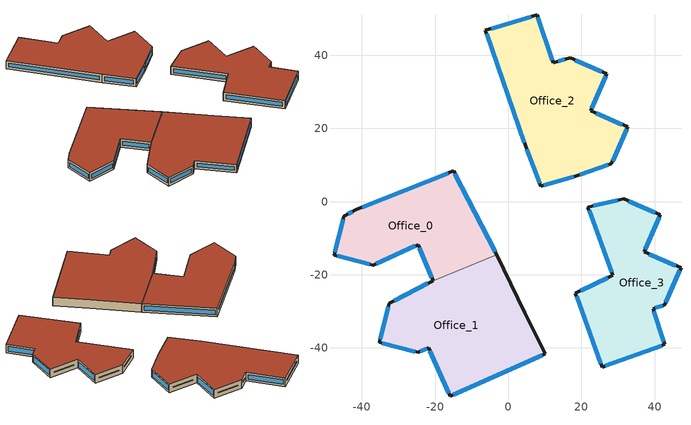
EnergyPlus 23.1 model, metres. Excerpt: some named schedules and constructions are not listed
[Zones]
Office_0
 floor outside (NECB-2020 Non-residential School/university CZ 8 Exterior Floor (Mass)): -41.37,-2.12 -14.93,8.39 -3.13,-14.47 -20.53,-21.58 -24.64,-11.73 -36.97,-17.34 -47.63,-14.63 -44.92,-3.97 z21.65
 wall outside (120mmInsulation 200mmConcrete): -3.13,-14.47 -14.93,8.39 -41.37,-2.12 -44.92,-3.97 -47.63,-14.63 -36.97,-17.34 -24.64,-11.73 -20.53,-21.58 z21.65:25.05
 wall to Office_1 (MediumOffice-1A_INT-WALLS): -20.53,-21.58 -3.13,-14.47 z21.65:25.05
 window (90.1-2019 Nonresidential CZ 0 Glazing (Operable)): -42.62,-2.77 -43.67,-3.32 z23.06:23.64; -45.14,-4.83 -47.41,-13.76 / -46.77,-14.85 -37.83,-17.12 z22.54:24.16; -36.14,-16.96 -25.47,-12.11 z22.56:24.14; -24.3,-12.54 -20.87,-20.76 z22.53:24.17; -3.5,-13.76 -14.57,7.69 z22.44:24.26; -16.43,7.8 -39.88,-1.53 z23.25:23.45
 roof outside (MediumOffice-1A_IEAD NON-RES ROOF): -41.37,-2.12 -44.92,-3.97 -47.63,-14.63 -36.97,-17.34 -24.64,-11.73 -20.53,-21.58 -3.13,-14.47 -14.93,8.39 z25.05
Office_1
 floor outside (NECB-2020 Non-residential School/university CZ 8 Exterior Floor (Mass)): -20.53,-21.58 -3.13,-14.47 4.51,-30.36 10.16,-41.62 -15.91,-53.16 -21.78,-39.9 -24.6,-41.18 -35.26,-38.47 -32.55,-27.81 z21.65
 wall outside (120mmInsulation 200mmConcrete): -20.53,-21.58 -32.55,-27.81 -35.26,-38.47 -24.6,-41.18 -21.78,-39.9 -15.91,-53.16 10.16,-41.62 z21.65:25.05; 10.16,-41.62,21.65 4.51,-30.36,21.65 -3.13,-14.47,21.65 -3.13,-14.47,25.05 4.51,-30.36,25.05 10.16,-41.62,25.05
 window (90.1-2019 Nonresidential CZ 0 Glazing (Operable)): -21.94,-22.31 -31.14,-27.08 z23.24:23.46; -32.77,-28.67 -35.04,-37.61 / -34.4,-38.69 -25.46,-40.96 z22.54:24.16; -24.06,-40.93 -22.32,-40.14 z22.25:24.45; -21.41,-40.74 -16.29,-52.32 z22.57:24.13; -15.03,-52.77 9.27,-42.02 z22.62:24.08
 roof outside (MediumOffice-1A_IEAD NON-RES ROOF): -20.53,-21.58 -32.55,-27.81 -35.26,-38.47 -24.6,-41.18 -21.78,-39.9 -15.91,-53.16 10.16,-41.62 4.51,-30.36 -3.13,-14.47 z25.05
Office_2
 floor outside (NECB-2020 Non-residential School/university CZ 8 Exterior Floor (Mass)): 8.91,4.18 4.72,15.2 -6.24,46.85 7.86,51.06 12.29,38.01 16.92,39.34 26.99,34.91 22.56,24.84 32.63,20.42 28.21,10.35 18.78,7.03 z21.65
 wall outside (120mmInsulation 200mmConcrete): 8.91,4.18 18.78,7.03 28.21,10.35 32.63,20.42 22.56,24.84 26.99,34.91 16.92,39.34 12.29,38.01 7.86,51.06 -6.24,46.85 4.72,15.2 8.91,4.18 z21.65:25.05
 window (90.1-2019 Nonresidential CZ 0 Glazing (Operable)): 9.75,4.42 17.93,6.78 / 19.6,7.32 27.38,10.06 z22.53:24.17; 28.5,11.01 32.34,19.76 / 22.85,25.51 26.7,34.25 z22.37:24.33; 31.19,21.05 24.01,24.21 / 25.54,35.55 18.37,38.71 z23.23:23.47; 15.5,38.93 13.71,38.42 z23.13:23.57; 12.05,38.72 8.1,50.35 z22.4:24.3; 6.34,50.6 -4.71,47.31 z23.24:23.46; -5.92,45.93 4.4,16.12 z22.63:24.07; 5.04,14.36 8.59,5.02 z22.55:24.15
 roof outside (MediumOffice-1A_IEAD NON-RES ROOF): 8.91,4.18 18.78,7.03 28.21,10.35 32.63,20.42 22.56,24.84 26.99,34.91 16.92,39.34 12.29,38.01 7.86,51.06 -6.24,46.85 4.72,15.2 z25.05
Office_3
 floor outside (NECB-2020 Non-residential School/university CZ 8 Exterior Floor (Mass)): 25.64,-45.21 18.34,-25.03 28.59,-20.17 21.76,-1.46 31.51,0.79 41.58,-3.64 37.15,-13.71 47.22,-18.13 42.79,-28.2 39.6,-29.25 42.79,-39.01 z21.65
 wall outside (120mmInsulation 200mmConcrete): 25.64,-45.21 42.79,-39.01 39.6,-29.25 42.79,-28.2 47.22,-18.13 37.15,-13.71 41.58,-3.64 31.51,0.79 21.76,-1.46 28.59,-20.17 18.34,-25.03 25.64,-45.21 z21.65:25.05
 window (90.1-2019 Nonresidential CZ 0 Glazing (Operable)): 26.52,-44.89 41.91,-39.33 z22.59:24.11; 42.57,-38.33 39.82,-29.93 z22.36:24.34; 40.19,-29.06 42.2,-28.4 z22.27:24.43; 43.09,-27.54 46.93,-18.8 / 37.44,-13.05 41.29,-4.3 z22.37:24.33; 45.77,-17.5 38.6,-14.34 / 40.13,-3 32.96,0.15 / 29.97,0.43 23.3,-1.11 / 27.16,-20.85 19.77,-24.35 z23.23:23.47; 22.09,-2.35 28.27,-19.28 / 18.67,-25.92 25.31,-44.31 z22.6:24.1
 roof outside (MediumOffice-1A_IEAD NON-RES ROOF): 25.64,-45.21 42.79,-39.01 39.6,-29.25 42.79,-28.2 47.22,-18.13 37.15,-13.71 41.58,-3.64 31.51,0.79 21.76,-1.46 28.59,-20.17 18.34,-25.03 z25.05
[Schedule:Week:Daily]
CoolAvail_Office_0_0: 932e760a-46ab-47a9-9b14-22f16a60d6c7, df603e6b-e5cf-4d2f-b35e-2c92e226a22c, 1fe2378b-ecbc-4a2a-95ba-2608b91e8058, fef38460-24f3-4c03-89e9-a18c59ae9ca9, 20d4708f-6843-4ff6-bd00-d9feec7511e4, 90ad25bc-46ca-43f5-96ab-6569f6ae0828, 59fffd4d-a793-4dc7-9d9b-d986bc0a82cb, 932e760a-46ab-47a9-9b14-22f16a60d6c7, 932e760a-46ab-47a9-9b14-22f16a60d6c7, 932e760a-46ab-47a9-9b14-22f16a60d6c7, 932e760a-46ab-47a9-9b14-22f16a60d6c7, 932e760a-46ab-47a9-9b14-22f16a60d6c7
CoolAvail_Office_0_1: 2b1028b4-b246-4e64-8341-8c408f68a7c3, e570db8f-e24d-4245-ab29-9f0d43a73c54, a6b7a850-26f3-4e0d-89fc-bbfbc01f6705, 7e235baa-7276-44ba-ad41-1f534a90f01b, d5cad919-90d6-4a43-b9d7-db2442c7ef94, 31466e2b-d4c9-4abc-990c-8352a7160df0, a2719095-cc4f-48e2-89c3-8b89bd764a3d, 2b1028b4-b246-4e64-8341-8c408f68a7c3, 2b1028b4-b246-4e64-8341-8c408f68a7c3, 2b1028b4-b246-4e64-8341-8c408f68a7c3, 2b1028b4-b246-4e64-8341-8c408f68a7c3, 2b1028b4-b246-4e64-8341-8c408f68a7c3
CoolAvail_Office_0_2: 3ff110fb-a4d5-46ef-a44d-f3fee5ef78c7, 27d852c3-0128-42cc-aeb1-143379e3ac46, d5cad919-90d6-4a43-b9d7-db2442c7ef94, 8d2fbc6b-1454-4414-b630-dcc207a6b393, df603e6b-e5cf-4d2f-b35e-2c92e226a22c, c7b1b26a-a2ca-4d8d-abfa-e982f5f4786a, e60fa060-07d9-49e4-869f-b6df53b5a5c1, 3ff110fb-a4d5-46ef-a44d-f3fee5ef78c7, 3ff110fb-a4d5-46ef-a44d-f3fee5ef78c7, 3ff110fb-a4d5-46ef-a44d-f3fee5ef78c7, 3ff110fb-a4d5-46ef-a44d-f3fee5ef78c7, 3ff110fb-a4d5-46ef-a44d-f3fee5ef78c7
CoolAvail_Office_0_3: fd106c0e-54ca-44b5-aa8b-1c752d76cea1, de12598c-6210-41bb-971c-f531ba346432, 588e6808-6539-47d1-98d7-0764b1bc61d5, ff880c2d-11b9-4eb9-b176-57bd6dfb0c31, c52f2583-3619-40bb-8251-5dbdefbcd388, 932e760a-46ab-47a9-9b14-22f16a60d6c7, 9ed7e321-6b55-4af2-9a11-3e5fcf5340f6, fd106c0e-54ca-44b5-aa8b-1c752d76cea1, fd106c0e-54ca-44b5-aa8b-1c752d76cea1, fd106c0e-54ca-44b5-aa8b-1c752d76cea1, fd106c0e-54ca-44b5-aa8b-1c752d76cea1, fd106c0e-54ca-44b5-aa8b-1c752d76cea1
CoolAvail_Office_0_4: 92efdaa5-c784-489e-aa1a-00bd8dfca3e5, 94e0dc58-2783-47f4-a10d-8edf8c6a4738, 061101b8-2858-4094-887e-f18ef1232c9a, deb2b031-6cb7-403d-8dfc-8aef046c5b8f, 9df17d74-a442-4b7b-a3c1-28a669514e7a, 78659acd-3b42-4346-bf91-44e651f50344, 94e0dc58-2783-47f4-a10d-8edf8c6a4738, 92efdaa5-c784-489e-aa1a-00bd8dfca3e5, 92efdaa5-c784-489e-aa1a-00bd8dfca3e5, 92efdaa5-c784-489e-aa1a-00bd8dfca3e5, 92efdaa5-c784-489e-aa1a-00bd8dfca3e5, 92efdaa5-c784-489e-aa1a-00bd8dfca3e5
CoolAvail_Office_0_5: ff269b66-4026-42ef-aaed-4e28ded95428, f0771274-b0f9-48b7-adad-98439027d33c, 5b99f0ac-c683-4cd7-9456-5d2d0e378902, 00b93458-9eea-4416-9cb6-d8216d3642af, b50613fa-811d-4cf4-9638-1fbff37dee84, a9ac0263-774c-45c6-bfaa-c87fc788b9e9, d7d9800c-f3cc-4c38-8b4b-d12b0de87235, ff269b66-4026-42ef-aaed-4e28ded95428, ff269b66-4026-42ef-aaed-4e28ded95428, ff269b66-4026-42ef-aaed-4e28ded95428, ff269b66-4026-42ef-aaed-4e28ded95428, ff269b66-4026-42ef-aaed-4e28ded95428
CoolAvail_Office_0_6: c6857e7e-f46c-46d6-a794-5740d22670fb, f10fe4aa-9f2a-4d9f-ba17-d0ed54c51879, 1beccd45-3755-4327-b042-e26cba4f2cb7, d569b540-2fb9-40d6-b871-ce3efd042947, b2eb4786-7cc9-49a5-a738-dae13f56cf7b, 2a6e12dc-187e-4c36-82a0-d9f96e1c500a, 9e17e7e2-d55c-44ee-bede-c75fc5412d5c, c6857e7e-f46c-46d6-a794-5740d22670fb, c6857e7e-f46c-46d6-a794-5740d22670fb, c6857e7e-f46c-46d6-a794-5740d22670fb, c6857e7e-f46c-46d6-a794-5740d22670fb, c6857e7e-f46c-46d6-a794-5740d22670fb
CoolAvail_Office_0_7: 45cf74df-fcbd-45d5-a4a6-dca6b5e3b0bc, 473aab5e-a1e3-4ef8-95cb-abbd02966778, 5fd7aec2-c6d0-4a52-ae64-d562567cf5a7, 3d5cad84-76b0-4ac1-9287-7680dd7bab81, e1e25bd0-8334-43b9-b01f-b5d4897676e5, b987db12-adab-45c3-9530-52e29fc2c803, 3af438d1-38fc-4645-8f39-195e576d0e48, 45cf74df-fcbd-45d5-a4a6-dca6b5e3b0bc, 45cf74df-fcbd-45d5-a4a6-dca6b5e3b0bc, 45cf74df-fcbd-45d5-a4a6-dca6b5e3b0bc, 45cf74df-fcbd-45d5-a4a6-dca6b5e3b0bc, 45cf74df-fcbd-45d5-a4a6-dca6b5e3b0bc
CoolAvail_Office_0_8: 60e2a85a-d4f2-4114-a33e-e3337f986636, 7f07e5a5-dbe5-4d04-b1f8-bc01d98ef626, 5e44877f-1848-44d6-97e6-ce02bf05dece, 41e0d72a-2023-4876-bd1e-9a94f9dc59d2, d8bd7cc1-625d-404b-b64f-8ef776573418, cb26b957-48da-4baf-a6bb-e873f281a6fb, 6b35f0a7-f399-4da7-b7e7-0d38b1bf258b, 60e2a85a-d4f2-4114-a33e-e3337f986636, 60e2a85a-d4f2-4114-a33e-e3337f986636, 60e2a85a-d4f2-4114-a33e-e3337f986636, 60e2a85a-d4f2-4114-a33e-e3337f986636, 60e2a85a-d4f2-4114-a33e-e3337f986636
CoolAvail_Office_0_9: 700f1114-bb00-41b7-b161-e8e2d843095e, 40bd3517-e55b-4e57-858c-94e5dc970866, 6b35f0a7-f399-4da7-b7e7-0d38b1bf258b, b8c4f0c9-4ec3-46ba-979c-adf1b7336aec, 8fc68b28-5a30-4c50-be85-55430ce43238, a9233106-81d1-4f29-bb8e-94728c620492, 16f14705-96f6-4dd3-ac00-08cef36949f4, 700f1114-bb00-41b7-b161-e8e2d843095e, 700f1114-bb00-41b7-b161-e8e2d843095e, 700f1114-bb00-41b7-b161-e8e2d843095e, 700f1114-bb00-41b7-b161-e8e2d843095e, 700f1114-bb00-41b7-b161-e8e2d843095e
CoolAvail_Office_0_10: 06950c19-b93f-4168-8e16-a97bbd393bdb, 6b35f0a7-f399-4da7-b7e7-0d38b1bf258b, 857b9636-298d-460c-83b2-f3105d114c5a, 8a384298-cb26-4e8c-b470-4f6c6753a8b0, d1400bf8-9704-414d-ad41-879197727e57, 6495fb0f-e30f-4317-a6ee-f7484304589c, f86cf032-d7c1-4cb8-9d3e-25da6317f53d, 06950c19-b93f-4168-8e16-a97bbd393bdb, 06950c19-b93f-4168-8e16-a97bbd393bdb, 06950c19-b93f-4168-8e16-a97bbd393bdb, 06950c19-b93f-4168-8e16-a97bbd393bdb, 06950c19-b93f-4168-8e16-a97bbd393bdb
CoolAvail_Office_0_11: 6b35f0a7-f399-4da7-b7e7-0d38b1bf258b, bee7ad40-dabc-4fd6-94b2-43403cd00aae, f11741f4-3294-4ce7-9280-7aada3d2e229, f507a818-0aaf-4a85-8b54-2abde4b2b3ec, aecc0cb4-1e89-4d68-a349-7c87210b8d97, afa76356-996f-4c53-b5c4-705728c3ea0e, c10e1b69-1a12-44ff-b6ae-6c06101fbe01, 6b35f0a7-f399-4da7-b7e7-0d38b1bf258b, 6b35f0a7-f399-4da7-b7e7-0d38b1bf258b, 6b35f0a7-f399-4da7-b7e7-0d38b1bf258b, 6b35f0a7-f399-4da7-b7e7-0d38b1bf258b, 6b35f0a7-f399-4da7-b7e7-0d38b1bf258b
CoolAvail_Office_0_12: 555c6a5e-91f3-42d8-b68c-d4afb33bd1f4, ba643951-4e16-4384-a64f-205a448056f0, eee31ece-6287-4a32-8a60-188f64857aa4, 00c11f97-f595-4ec1-9c00-5ca5f0400f35, 47ecc3b6-23c4-4438-bbd8-f283fd64b465, cdc447c2-4c2e-4469-a065-8202b14a72d3, 2b11a4b6-90e7-4f15-8c91-825a336bda38, 555c6a5e-91f3-42d8-b68c-d4afb33bd1f4, 555c6a5e-91f3-42d8-b68c-d4afb33bd1f4, 555c6a5e-91f3-42d8-b68c-d4afb33bd1f4, 555c6a5e-91f3-42d8-b68c-d4afb33bd1f4, 555c6a5e-91f3-42d8-b68c-d4afb33bd1f4
CoolAvail_Office_0_13: a479cc92-d0f2-4554-96db-21c28406f634, 2766d349-4091-4a9f-a547-1eb1ef9b4158, b1a97149-0f8e-4a00-9219-adf89b6e41ed, d3dc8a62-ae96-41b0-935f-2a3d5c8d69de, f7fd634a-b24a-4c77-9cfb-0c7c1a81e736, 279a887b-ff03-4dd8-a7d2-7c5575990cc9, d07e0595-3dca-4860-923c-057c17f1b702, a479cc92-d0f2-4554-96db-21c28406f634, a479cc92-d0f2-4554-96db-21c28406f634, a479cc92-d0f2-4554-96db-21c28406f634, a479cc92-d0f2-4554-96db-21c28406f634, a479cc92-d0f2-4554-96db-21c28406f634
CoolAvail_Office_0_14: 94bcdebc-ebb9-4e58-b747-a94262dbd7e5, dafbc2e4-2aff-4dc5-8505-ea776d99b5ce, 3ae158a4-82ee-4570-a479-eacaa7ea3b13, 4a5f4ad5-6f4b-4c24-8a67-a02adf8f813e, 25e43a20-8b62-4715-afa6-30cb6eb21f46, ebcb7914-28d3-4ee7-b05e-eeaf1cfe1a43, 156b8d72-7a6a-4bf0-856b-b6a64f706f4d, 94bcdebc-ebb9-4e58-b747-a94262dbd7e5, 94bcdebc-ebb9-4e58-b747-a94262dbd7e5, 94bcdebc-ebb9-4e58-b747-a94262dbd7e5, 94bcdebc-ebb9-4e58-b747-a94262dbd7e5, 94bcdebc-ebb9-4e58-b747-a94262dbd7e5
CoolAvail_Office_0_15: cf514431-ec1d-445b-9926-18bd7fa9d562, 48532715-c126-4f73-92e3-8242bc941726, fead60e7-cdf3-4903-988d-4b494e42c568, 729fe84c-21ec-4ca6-9c2b-fa72896157c5, fa6519cf-25bb-46b4-ac5f-27409dbf0d69, 2803cff2-f76f-45ed-865b-988da0cb2a06, 90487c99-2316-4369-9660-7f93f272527e, cf514431-ec1d-445b-9926-18bd7fa9d562, cf514431-ec1d-445b-9926-18bd7fa9d562, cf514431-ec1d-445b-9926-18bd7fa9d562, cf514431-ec1d-445b-9926-18bd7fa9d562, cf514431-ec1d-445b-9926-18bd7fa9d562
CoolAvail_Office_0_16: 5b787d07-3425-4052-8bb6-1dabb4b45927, bf79a69e-15f4-4064-85c2-fe1f50a5d1f4, 3691b7a4-bb08-4c9b-b5da-08ea9e7941d6, 3a967aa6-b0c8-4124-a926-ce47e3db765c, 89b5e65e-77fb-4a83-9f57-84223011601a, c6286fc4-717c-419f-b7a7-2e96fb3ad15c, 0e66d703-40cd-432f-95c2-020642a4c186, 5b787d07-3425-4052-8bb6-1dabb4b45927, 5b787d07-3425-4052-8bb6-1dabb4b45927, 5b787d07-3425-4052-8bb6-1dabb4b45927, 5b787d07-3425-4052-8bb6-1dabb4b45927, 5b787d07-3425-4052-8bb6-1dabb4b45927
CoolAvail_Office_0_17: 7b0008e4-a3a1-4647-a918-44d652d5d36c, d20e3543-b821-43c3-84aa-4482f4ece022, e6e5f097-9e58-4cca-ab19-4c4bcbdc8e8e, 90416628-ca22-4fdc-bb6f-4e62984b7d13, 5e7ffffd-8f76-466a-9ca0-47eb65f8fe42, fb5d3bd8-6de1-4d6f-b80d-269bf86382ba, 853e540e-0c70-48a2-9ee6-20aea7ee9160, 7b0008e4-a3a1-4647-a918-44d652d5d36c, 7b0008e4-a3a1-4647-a918-44d652d5d36c, 7b0008e4-a3a1-4647-a918-44d652d5d36c, 7b0008e4-a3a1-4647-a918-44d652d5d36c, 7b0008e4-a3a1-4647-a918-44d652d5d36c
CoolAvail_Office_0_18: bc611023-8910-4f40-8f65-e7e743a27b63, 02de7758-c131-445b-8342-f9883f2e685f, 101dfe73-d40b-49b1-8310-8f060aa45517, bc611023-8910-4f40-8f65-e7e743a27b63, cc2996a8-7d21-4771-9d05-3b162a27dcb2, 2dd6c761-2948-4ae6-a6ab-f66acf972b7b, 3bf419db-db42-40f8-ba34-87b145d25505, bc611023-8910-4f40-8f65-e7e743a27b63, bc611023-8910-4f40-8f65-e7e743a27b63, bc611023-8910-4f40-8f65-e7e743a27b63, bc611023-8910-4f40-8f65-e7e743a27b63, bc611023-8910-4f40-8f65-e7e743a27b63
CoolAvail_Office_0_19: ccc02fbd-4454-4030-98ae-cd34bcd2b1d0, cb37c24b-b4f5-4204-a308-dd8a3e5c11de, 1d665c23-dad5-4d2e-ae76-22a43b6b5b98, f21f88ab-313d-42b8-86fe-806d085ef6e3, 6a6769d6-e882-41ae-92b0-f8a3af74889d, 0fad606b-1700-4913-aab5-c83b4e23d579, 580905f2-4580-438d-9121-82491a9c41b5, ccc02fbd-4454-4030-98ae-cd34bcd2b1d0, ccc02fbd-4454-4030-98ae-cd34bcd2b1d0, ccc02fbd-4454-4030-98ae-cd34bcd2b1d0, ccc02fbd-4454-4030-98ae-cd34bcd2b1d0, ccc02fbd-4454-4030-98ae-cd34bcd2b1d0
CoolAvail_Office_0_20: cac91422-bb7a-4e6e-8c59-7fb8e7a0ec14, 7b01b02c-3268-4dc2-b1f4-80b8ffb13587, ccc02fbd-4454-4030-98ae-cd34bcd2b1d0, 43e054d0-4b88-4121-88aa-3536835ad587, e955198b-d758-4a67-b898-dfcb04658a64, f9e14377-8026-414c-a449-2840462aebbd, bed6394b-4d54-42bb-847c-665fe12bafe6, cac91422-bb7a-4e6e-8c59-7fb8e7a0ec14, cac91422-bb7a-4e6e-8c59-7fb8e7a0ec14, cac91422-bb7a-4e6e-8c59-7fb8e7a0ec14, cac91422-bb7a-4e6e-8c59-7fb8e7a0ec14, cac91422-bb7a-4e6e-8c59-7fb8e7a0ec14
CoolAvail_Office_0_21: 586a01f4-0445-4eba-a2f1-f022c298cb2e, f0771274-b0f9-48b7-adad-98439027d33c, 19ac50cc-6060-42db-befb-aafb2ff77368, d019fdcd-d700-442b-813a-3395fa747bbc, 4dfda2a0-abdb-413e-80c0-2aed87fdd346, 815b85e9-39c6-4a82-9761-fd2a7f36adc0, ee19fa9b-e980-47b1-89e9-414961a561cf, 586a01f4-0445-4eba-a2f1-f022c298cb2e, 586a01f4-0445-4eba-a2f1-f022c298cb2e, 586a01f4-0445-4eba-a2f1-f022c298cb2e, 586a01f4-0445-4eba-a2f1-f022c298cb2e, 586a01f4-0445-4eba-a2f1-f022c298cb2e
CoolAvail_Office_0_22: b4008593-75f9-4068-8eac-8ec45323c0b8, 4ec1e60a-6696-4cfa-b7d2-0f7933a8f83a, 4321bfe0-7570-4e6f-b0a5-f2f2a01aedce, 28b87fec-27e9-414f-9603-7be1397b0791, 0d28ba29-af1c-447b-9f4b-393d225cab74, 42a21382-e8d0-4102-bb34-a051858c574d, f520973a-a5cf-44f2-b548-e115fa126308, b4008593-75f9-4068-8eac-8ec45323c0b8, b4008593-75f9-4068-8eac-8ec45323c0b8, b4008593-75f9-4068-8eac-8ec45323c0b8, b4008593-75f9-4068-8eac-8ec45323c0b8, b4008593-75f9-4068-8eac-8ec45323c0b8
CoolAvail_Office_0_23: 115b1864-0234-4430-93fe-04b89871adf9, 907698c5-01d9-4206-ae39-8db60700b7fc, 606b2713-8326-4a3f-b00d-bc04f47e3762, 3cdfa9db-6e35-4ca8-809d-3cdcf8bd2ac3, da1c9d19-3f0b-4599-8a9b-8094e0e609da, 9c9ac191-ed4c-4e39-bc6f-f0eb19199c28, b7a43dc5-d86b-4206-b49f-6835094e7d3e, 115b1864-0234-4430-93fe-04b89871adf9, 115b1864-0234-4430-93fe-04b89871adf9, 115b1864-0234-4430-93fe-04b89871adf9, 115b1864-0234-4430-93fe-04b89871adf9, 115b1864-0234-4430-93fe-04b89871adf9
CoolAvail_Office_0_24: 59461e34-9401-41d2-8223-c712768eb4de, 75544da7-bc1c-4a2c-b5df-c95e8b4d3b74, 638c8a53-9d19-432c-a64c-829b2d4366e4, 1a7233f0-9654-444f-90ca-944bb3ccdae4, 878aeca7-e668-4060-b1b7-b15b76d1909a, 6f4d4381-056d-490c-b292-136f125fce77, 0adf9e41-4924-41a0-b73f-54b7bfaf203c, 59461e34-9401-41d2-8223-c712768eb4de, 59461e34-9401-41d2-8223-c712768eb4de, 59461e34-9401-41d2-8223-c712768eb4de, 59461e34-9401-41d2-8223-c712768eb4de, 59461e34-9401-41d2-8223-c712768eb4de
CoolAvail_Office_0_25: 0f193e26-b804-4345-b132-0dce7c8b70f6, 531bcb62-5c1b-4278-b081-c6013c926bf5, a6befacc-a1fd-4501-8803-3ab0d1d37cdf, 5dd87f89-6a4b-48f2-a1b4-66af4d90ffcd, 0ddc3015-909b-46f8-b983-a445b40d0084, 486c684c-7ddf-40af-85e6-d3c2f68ceb00, bac945bd-75eb-4a66-9fda-f6c8b42768b1, 0f193e26-b804-4345-b132-0dce7c8b70f6, 0f193e26-b804-4345-b132-0dce7c8b70f6, 0f193e26-b804-4345-b132-0dce7c8b70f6, 0f193e26-b804-4345-b132-0dce7c8b70f6, 0f193e26-b804-4345-b132-0dce7c8b70f6
CoolAvail_Office_0_26: b574e442-9dd5-4f7e-b4fa-2072c0e6cca3, 2c53241d-3585-468e-90de-0c9f10ce57bc, 607a5bbe-8f89-4167-954e-7fe9943c10db, 12666b9e-eb63-49ad-a038-76e845d3ae1e, b7803e2b-a6af-4cbd-b634-820a93c5c531, e5d561e1-0e2f-487a-9aa3-75d605408368, 58c5bf4b-a009-4f18-b71a-49d05bdf5644, b574e442-9dd5-4f7e-b4fa-2072c0e6cca3, b574e442-9dd5-4f7e-b4fa-2072c0e6cca3, b574e442-9dd5-4f7e-b4fa-2072c0e6cca3, b574e442-9dd5-4f7e-b4fa-2072c0e6cca3, b574e442-9dd5-4f7e-b4fa-2072c0e6cca3
CoolAvail_Office_0_27: c920609a-9b0b-4eaf-8b98-d52ee756a62a, 3c448f57-cc7b-411e-bb98-1c80e6cb84e3, bc32ecde-f56e-47b5-96db-1a6f6d798ef1, cb90e53d-c059-4bf4-a0f5-daa13683edfa, 486a3df3-dde7-490e-bee2-ab3d039bed39, 24cd9fe8-5aca-4558-9fef-aeaef60108ae, f5fd99d5-4625-4499-acc9-70fca56d54de, c920609a-9b0b-4eaf-8b98-d52ee756a62a, c920609a-9b0b-4eaf-8b98-d52ee756a62a, c920609a-9b0b-4eaf-8b98-d52ee756a62a, c920609a-9b0b-4eaf-8b98-d52ee756a62a, c920609a-9b0b-4eaf-8b98-d52ee756a62a
CoolAvail_Office_0_28: e86a62cc-a3d2-40f4-abe2-add37fe59675, c62245f7-34eb-4517-83b4-d9d8fcd8451d, a257d803-c5c9-4032-b6b1-e51eaa89636e, 8196e979-5acf-4132-a9bb-29bf81d450f4, 90416628-ca22-4fdc-bb6f-4e62984b7d13, 43f169c2-2665-43d7-bfb7-01c96c2b2605, 586a01f4-0445-4eba-a2f1-f022c298cb2e, e86a62cc-a3d2-40f4-abe2-add37fe59675, e86a62cc-a3d2-40f4-abe2-add37fe59675, e86a62cc-a3d2-40f4-abe2-add37fe59675, e86a62cc-a3d2-40f4-abe2-add37fe59675, e86a62cc-a3d2-40f4-abe2-add37fe59675
CoolAvail_Office_0_29: 8f186a71-9a2a-4bdd-a88b-558476d64296, b55a21f0-e756-4aec-bf34-f610b1a1b837, 18e8766a-0815-4774-8a29-b3ad075c4727, a64b5a65-755e-4a33-bdae-e33e23294586, 90416628-ca22-4fdc-bb6f-4e62984b7d13, 90416628-ca22-4fdc-bb6f-4e62984b7d13, f2ae080c-bfca-49e1-9a4d-3af9fbfae6dc, 8f186a71-9a2a-4bdd-a88b-558476d64296, 8f186a71-9a2a-4bdd-a88b-558476d64296, 8f186a71-9a2a-4bdd-a88b-558476d64296, 8f186a71-9a2a-4bdd-a88b-558476d64296, 8f186a71-9a2a-4bdd-a88b-558476d64296
CoolAvail_Office_0_30: 099354d9-3906-4257-9453-e1bbd12c9512, 6b35f0a7-f399-4da7-b7e7-0d38b1bf258b, cce205a5-64c6-4c43-9565-0175468db528, 70f91903-9593-4e00-a2f2-eefd583b0ff6, 7e7f399c-89bd-4f16-b385-b02af0d48206, 6cee246c-cfd0-48da-a999-096ad0ca4d45, a5a4c943-cf8d-42bd-8d8b-81e1fd1e3007, 099354d9-3906-4257-9453-e1bbd12c9512, 099354d9-3906-4257-9453-e1bbd12c9512, 099354d9-3906-4257-9453-e1bbd12c9512, 099354d9-3906-4257-9453-e1bbd12c9512, 099354d9-3906-4257-9453-e1bbd12c9512
CoolAvail_Office_0_31: c8a9de36-459f-419e-9f1a-54d63f2b4fde, 43e054d0-4b88-4121-88aa-3536835ad587, 18e8766a-0815-4774-8a29-b3ad075c4727, f7f65447-2ded-4e8d-9ea7-5e8599d5dfe9, afcd6c8e-6684-4fd3-b092-51cd7e586a05, 36548c14-d384-43ac-b8b3-2c66418a05eb, 73cacf22-ae00-474a-88fb-1df1fa7576bb, c8a9de36-459f-419e-9f1a-54d63f2b4fde, c8a9de36-459f-419e-9f1a-54d63f2b4fde, c8a9de36-459f-419e-9f1a-54d63f2b4fde, c8a9de36-459f-419e-9f1a-54d63f2b4fde, c8a9de36-459f-419e-9f1a-54d63f2b4fde
CoolAvail_Office_0_32: 7ec27595-f2e6-4e48-953b-eb9d6e0fc27f, 235addd4-d402-462c-9fad-acc440c357ff, ae719930-72b4-4933-a0b1-9b8868b6e923, b0ca98e4-1ae6-493b-9d11-ae42ef3da196, 35c49dfa-4231-4455-a110-f07171616284, 43223a98-0e8d-4182-87c5-6128da465394, 22874629-208e-4a1f-ab64-1d3a139d7e79, 7ec27595-f2e6-4e48-953b-eb9d6e0fc27f, 7ec27595-f2e6-4e48-953b-eb9d6e0fc27f, 7ec27595-f2e6-4e48-953b-eb9d6e0fc27f, 7ec27595-f2e6-4e48-953b-eb9d6e0fc27f, 7ec27595-f2e6-4e48-953b-eb9d6e0fc27f
CoolAvail_Office_0_33: c4d63c7c-7553-4e11-907f-de59823a4f9f, 4ebecbc4-a2e7-4aaa-8a1e-4bf679a1a7df, f11e2a8b-fcd4-470a-a64b-35a6b0941832, ea22d101-2095-4c19-97f3-4d85041c0e76, 46a05ab2-6eb4-4a3a-9d94-d7f866d679d6, 19ac50cc-6060-42db-befb-aafb2ff77368, b841ef81-6854-476d-9c39-912acd67c022, c4d63c7c-7553-4e11-907f-de59823a4f9f, c4d63c7c-7553-4e11-907f-de59823a4f9f, c4d63c7c-7553-4e11-907f-de59823a4f9f, c4d63c7c-7553-4e11-907f-de59823a4f9f, c4d63c7c-7553-4e11-907f-de59823a4f9f
CoolAvail_Office_0_34: 2b084056-b597-4490-91e7-1cf8d8633c11, bd1d0a2d-0828-40a6-911a-fd7eaab975fe, da15d3b4-f724-4184-a9b7-acd7eef5625d, 6c112f87-513f-44b7-a16c-c4bc31a14761, a7b46f71-233c-412b-8874-43fe49c80197, a18acfa2-3966-4d72-a5c8-bd4fbeeeea4c, 7264f62c-0a23-4f02-9cd3-c08682c7d609, 2b084056-b597-4490-91e7-1cf8d8633c11, 2b084056-b597-4490-91e7-1cf8d8633c11, 2b084056-b597-4490-91e7-1cf8d8633c11, 2b084056-b597-4490-91e7-1cf8d8633c11, 2b084056-b597-4490-91e7-1cf8d8633c11
CoolAvail_Office_0_35: 478539f5-2780-4aa2-b1b3-333a665588b1, 4c13bf88-323f-4491-af27-d8ae98d3648e, 2b1028b4-b246-4e64-8341-8c408f68a7c3, 7b873b45-8e64-4442-90ee-df6b57a5b0dd, 9e17e7e2-d55c-44ee-bede-c75fc5412d5c, bdf9f6b1-41cf-40f7-9e08-ab77c878b7a1, 2f84f90d-cc08-49ae-9c1e-9ab0757b0001, 478539f5-2780-4aa2-b1b3-333a665588b1, 478539f5-2780-4aa2-b1b3-333a665588b1, 478539f5-2780-4aa2-b1b3-333a665588b1, 478539f5-2780-4aa2-b1b3-333a665588b1, 478539f5-2780-4aa2-b1b3-333a665588b1
CoolAvail_Office_0_36: 4db60a4e-f149-4fe8-8ed7-0d5d2ed4ed40, cac91422-bb7a-4e6e-8c59-7fb8e7a0ec14, cf141331-91e7-4bfe-94af-9514a66750e2, 08efda53-986a-4e1b-8e6e-dc333482ae95, 0da3034e-2675-45ca-b5b0-5da2289cf4c5, 072c68e0-5e16-43f0-b409-b4581e112027, a6befacc-a1fd-4501-8803-3ab0d1d37cdf, 4db60a4e-f149-4fe8-8ed7-0d5d2ed4ed40, 4db60a4e-f149-4fe8-8ed7-0d5d2ed4ed40, 4db60a4e-f149-4fe8-8ed7-0d5d2ed4ed40, 4db60a4e-f149-4fe8-8ed7-0d5d2ed4ed40, 4db60a4e-f149-4fe8-8ed7-0d5d2ed4ed40
CoolAvail_Office_0_37: 90416628-ca22-4fdc-bb6f-4e62984b7d13, 5b9cf97e-a661-45c7-a79f-7a32067747f6, 9ef7ad4d-ff28-4aed-a349-667fb94e7df7, 9aa7cec3-2545-4539-b17e-a87539454675, 86d9ecc8-2cb8-47ed-b571-592ada3ab6ab, df603e6b-e5cf-4d2f-b35e-2c92e226a22c, 3f7a0867-ba60-4713-9979-a123932ea42a, 90416628-ca22-4fdc-bb6f-4e62984b7d13, 90416628-ca22-4fdc-bb6f-4e62984b7d13, 90416628-ca22-4fdc-bb6f-4e62984b7d13, 90416628-ca22-4fdc-bb6f-4e62984b7d13, 90416628-ca22-4fdc-bb6f-4e62984b7d13
CoolAvail_Office_0_38: ec751234-1711-46f3-b631-b877d9920a5a, 982ab17c-3420-4adb-95c5-ee2b5b3a43fe, 4db60a4e-f149-4fe8-8ed7-0d5d2ed4ed40, e5703f5f-ecbe-42f0-90b1-c0f75ab32d91, c042ef0e-40dc-440d-bfd0-58679af0c51b, 9deca400-2595-4a6b-b204-9562b6f400b1, 036b5cb8-6deb-4d01-bb42-453c8ed35ba2, ec751234-1711-46f3-b631-b877d9920a5a, ec751234-1711-46f3-b631-b877d9920a5a, ec751234-1711-46f3-b631-b877d9920a5a, ec751234-1711-46f3-b631-b877d9920a5a, ec751234-1711-46f3-b631-b877d9920a5a
CoolAvail_Office_0_39: 53a6a8a6-2372-4fc2-baa7-4c3283523b4d, b17b7c9a-afb8-47fc-b986-4b0a99087c43, 209c4ffb-99bb-4206-a3ab-d3d92fe3f51c, 31b8d1db-564b-4b68-b84f-5a9b154699dd, 220ff477-6266-4087-b4bf-0edd73cedc04, e0648462-6308-46f1-bad4-83ef35ef562a, 90416628-ca22-4fdc-bb6f-4e62984b7d13, 53a6a8a6-2372-4fc2-baa7-4c3283523b4d, 53a6a8a6-2372-4fc2-baa7-4c3283523b4d, 53a6a8a6-2372-4fc2-baa7-4c3283523b4d, 53a6a8a6-2372-4fc2-baa7-4c3283523b4d, 53a6a8a6-2372-4fc2-baa7-4c3283523b4d
CoolAvail_Office_0_40: a64b5a65-755e-4a33-bdae-e33e23294586, 0f63b5a0-5ad4-4c52-b646-ce288a56b140, 305e409f-2ca4-4b18-ac79-4f5d41a6cbfc, d6b9dfeb-d7d9-4e77-bf22-1593f9cab3dc, bf0aa6f3-b5c9-4e1f-b1ee-22326984c298, 6a6ec4b7-abb5-4d15-b3fe-2f2580a23b51, 2362c30e-17b2-4934-bef2-b665e0c6ddd8, a64b5a65-755e-4a33-bdae-e33e23294586, a64b5a65-755e-4a33-bdae-e33e23294586, a64b5a65-755e-4a33-bdae-e33e23294586, a64b5a65-755e-4a33-bdae-e33e23294586, a64b5a65-755e-4a33-bdae-e33e23294586
CoolAvail_Office_0_41: c4acef98-191a-4c47-ae2f-fa733d9b80aa, 07a83627-9400-4c55-9c43-cb37bd081fa0, 545aba77-31b4-4e13-949e-ee6e667b3caa, 7888da7c-96bd-44c2-9129-acb58504c0ae, e81268c9-07a7-4ef8-89c0-a374101cd6b0, 0c48fedc-03b9-4423-a860-198ceabb30af, 04811b48-80fc-464f-bda1-7e07c3380d30, c4acef98-191a-4c47-ae2f-fa733d9b80aa, c4acef98-191a-4c47-ae2f-fa733d9b80aa, c4acef98-191a-4c47-ae2f-fa733d9b80aa, c4acef98-191a-4c47-ae2f-fa733d9b80aa, c4acef98-191a-4c47-ae2f-fa733d9b80aa
CoolAvail_Office_0_42: 3b8a8000-ed88-4a36-832e-987e83cc6a68, 5a250260-8f56-4cad-a116-f4ed5e7a923e, 46e07932-54c2-4e8d-a754-6c36ef449bd8, a33a475e-0236-40db-ba1b-dec428200840, 152244fd-dc92-415d-aee5-e453a1379789, ec78a107-8246-4cc9-93f5-752e08797b66, 23f05745-bb45-4b30-8183-60cad52907cb, 3b8a8000-ed88-4a36-832e-987e83cc6a68, 3b8a8000-ed88-4a36-832e-987e83cc6a68, 3b8a8000-ed88-4a36-832e-987e83cc6a68, 3b8a8000-ed88-4a36-832e-987e83cc6a68, 3b8a8000-ed88-4a36-832e-987e83cc6a68
CoolAvail_Office_0_43: 6b6a73fd-aa5b-46ee-9237-38892da37435, 85672214-7f86-4fe2-a352-1fea897290a5, 7a6269e5-148a-4df4-bb79-317cf64aca34, 0b2a355d-cf17-4a68-a039-4f1b7ffbf1ed, a8d2c85a-c177-4b8e-b88d-8d97dded3df1, 6b9c3e1b-619c-4008-aab0-771ee4a1844f, c8cf7d07-6b48-42b0-b51c-34910919efdc, 6b6a73fd-aa5b-46ee-9237-38892da37435, 6b6a73fd-aa5b-46ee-9237-38892da37435, 6b6a73fd-aa5b-46ee-9237-38892da37435, 6b6a73fd-aa5b-46ee-9237-38892da37435, 6b6a73fd-aa5b-46ee-9237-38892da37435
CoolAvail_Office_0_44: afdae86d-3fec-44bc-be02-55f46e603af4, 0c9c6035-ab82-4805-ac30-d3081cf25c40, 20571520-ea03-4df5-8d9e-231369ba475b, f275a63d-da69-4e16-b3ca-87009e98a357, 8a94bfb3-7474-483f-abf2-dd519d180603, 83bc01f0-9c65-4aca-a035-bf7049c9f3dc, 6921815b-c9d9-4855-85f6-f9ba341b03e9, afdae86d-3fec-44bc-be02-55f46e603af4, afdae86d-3fec-44bc-be02-55f46e603af4, afdae86d-3fec-44bc-be02-55f46e603af4, afdae86d-3fec-44bc-be02-55f46e603af4, afdae86d-3fec-44bc-be02-55f46e603af4
CoolAvail_Office_0_45: c65f19ef-917e-45a6-acf7-294e23a7b592, 6b35f0a7-f399-4da7-b7e7-0d38b1bf258b, eea34ae0-cb6a-486c-80f3-66e2d8ea47c2, 6e58e556-15f6-4c08-af7d-ab7042d5ba90, 209c4ffb-99bb-4206-a3ab-d3d92fe3f51c, 0420d4f3-dd12-475a-9d10-f507e7d06c68, c65f19ef-917e-45a6-acf7-294e23a7b592, c65f19ef-917e-45a6-acf7-294e23a7b592, c65f19ef-917e-45a6-acf7-294e23a7b592, c65f19ef-917e-45a6-acf7-294e23a7b592, c65f19ef-917e-45a6-acf7-294e23a7b592, c65f19ef-917e-45a6-acf7-294e23a7b592
CoolAvail_Office_0_46: 3a1d88ca-a7c0-4751-95a6-1748db20d1e6, 5a250260-8f56-4cad-a116-f4ed5e7a923e, 56309681-ba47-4722-b05e-a35f9910a872, 4220d94d-35c8-4052-b226-11a07b2606bb, ff122e2d-85c8-4114-8c74-5507e2c8061d, 4d055fc5-bce0-4466-b652-b70045233e2f, 80245a88-4fb8-4f92-ba92-5f4d2d5f6ce7, 3a1d88ca-a7c0-4751-95a6-1748db20d1e6, 3a1d88ca-a7c0-4751-95a6-1748db20d1e6, 3a1d88ca-a7c0-4751-95a6-1748db20d1e6, 3a1d88ca-a7c0-4751-95a6-1748db20d1e6, 3a1d88ca-a7c0-4751-95a6-1748db20d1e6
CoolAvail_Office_0_47: 196301f5-b2fd-488e-90d5-a94d95b54275, 18cc7801-1215-4521-9352-3cd5acefc39b, 192e24da-4790-4e76-a49d-c95e593731d3, b34d5ef0-af40-47c6-98bc-4b1c98fc8110, 8f1ceb17-cf20-4bcf-b33d-f7d2c9edb731, 4bed1b18-9587-4d6f-934a-8c43ba27cf3d, 7dd9e9ab-c188-4778-84a5-58d2244f034f, 196301f5-b2fd-488e-90d5-a94d95b54275, 196301f5-b2fd-488e-90d5-a94d95b54275, 196301f5-b2fd-488e-90d5-a94d95b54275, 196301f5-b2fd-488e-90d5-a94d95b54275, 196301f5-b2fd-488e-90d5-a94d95b54275
CoolAvail_Office_0_48: 82f18cf5-505b-47cf-b27a-3ac733a8f28c, 23a16768-013f-4f93-8b8a-32011cca2e0b, 4310df7c-654e-4725-babb-9bb787d1f0cb, 426f58ac-91a4-4ddb-a0da-499fe5b55aec, 7523dd3d-dfc9-4a24-983d-015e9b3754ff, 7aaf2e1c-2dc4-44b7-9fe1-c4d9511d4676, 46b122b5-c7ec-4f24-a06b-fd452fb64464, 82f18cf5-505b-47cf-b27a-3ac733a8f28c, 82f18cf5-505b-47cf-b27a-3ac733a8f28c, 82f18cf5-505b-47cf-b27a-3ac733a8f28c, 82f18cf5-505b-47cf-b27a-3ac733a8f28c, 82f18cf5-505b-47cf-b27a-3ac733a8f28c
CoolAvail_Office_0_49: 20efe247-f610-49b0-943d-d187a8d8636e, 5d955094-a603-4cfd-b4e2-bcabe5f85a53, 45f4e9f9-6f1d-496e-b47c-77959db671cf, 5f5bbbd1-c5fc-40b2-ae3f-1d5a044a264c, 71045a5c-0790-4582-8f0b-1b863f744bfd, 90ac6106-5e1b-4570-8507-5395847e9a06, 59db7b14-3b98-4e07-bdec-891e54900217, 20efe247-f610-49b0-943d-d187a8d8636e, 20efe247-f610-49b0-943d-d187a8d8636e, 20efe247-f610-49b0-943d-d187a8d8636e, 20efe247-f610-49b0-943d-d187a8d8636e, 20efe247-f610-49b0-943d-d187a8d8636e
CoolAvail_Office_0_50: cd41fe80-0a79-4923-97e0-69543ea07c4d, 305e409f-2ca4-4b18-ac79-4f5d41a6cbfc, 4cbb5830-9b53-4bee-9bad-9be724a05ecf, ad70e13a-7288-43c0-820a-aa1a36f7e7e4, 08e36353-7055-4dc2-944d-9411193d6df4, 9089f982-0db4-4979-965f-efb1c8b93b8b, 37e62c8a-36fb-4aec-b7e6-83fa214d58f0, cd41fe80-0a79-4923-97e0-69543ea07c4d, cd41fe80-0a79-4923-97e0-69543ea07c4d, cd41fe80-0a79-4923-97e0-69543ea07c4d, cd41fe80-0a79-4923-97e0-69543ea07c4d, cd41fe80-0a79-4923-97e0-69543ea07c4d
CoolAvail_Office_0_51: c9a5b296-8f16-41ce-b355-014d265cedab, bb2bd341-7644-41f4-b3d6-9aa0d95f2984, 8cbfa573-872e-45f8-be9b-c9f67ec37fdc, 638fa466-0b1c-4da1-839b-c8ecb1ca5831, ebf1d276-dc3d-43b9-8082-7b3bcd000776, 28d0b119-82a1-4009-b40c-6e3bf3e4cc75, 36548c14-d384-43ac-b8b3-2c66418a05eb, c9a5b296-8f16-41ce-b355-014d265cedab, c9a5b296-8f16-41ce-b355-014d265cedab, c9a5b296-8f16-41ce-b355-014d265cedab, c9a5b296-8f16-41ce-b355-014d265cedab, c9a5b296-8f16-41ce-b355-014d265cedab
CoolAvail_Office_0_52: d4f7f263-0428-4a56-b025-ab2fe1b1c038, d4f7f263-0428-4a56-b025-ab2fe1b1c038, d4f7f263-0428-4a56-b025-ab2fe1b1c038, d4f7f263-0428-4a56-b025-ab2fe1b1c038, d4f7f263-0428-4a56-b025-ab2fe1b1c038, d4f7f263-0428-4a56-b025-ab2fe1b1c038, d4f7f263-0428-4a56-b025-ab2fe1b1c038, d4f7f263-0428-4a56-b025-ab2fe1b1c038, d4f7f263-0428-4a56-b025-ab2fe1b1c038, d4f7f263-0428-4a56-b025-ab2fe1b1c038, d4f7f263-0428-4a56-b025-ab2fe1b1c038, d4f7f263-0428-4a56-b025-ab2fe1b1c038
NatVentAvail_Office_0_11: f85f37b8-ef8b-4591-8dfc-7eaf04eb5984, ff059f89-3bef-4179-a351-ed716c19ab63, bcb107df-a65f-4e8f-9ac0-2c3631f38f7a, 32eb41cd-f44e-4719-b61f-3d77bbea470e, dc009ae4-a67a-49ac-a006-89afb0eb4558, 9b626b1d-7e15-43e0-9c7e-a73fba6748c6, 70a98051-166c-4317-a0be-984103f21697, f85f37b8-ef8b-4591-8dfc-7eaf04eb5984, f85f37b8-ef8b-4591-8dfc-7eaf04eb5984, f85f37b8-ef8b-4591-8dfc-7eaf04eb5984, f85f37b8-ef8b-4591-8dfc-7eaf04eb5984, f85f37b8-ef8b-4591-8dfc-7eaf04eb5984
NatVentAvail_Office_0_12: 65437665-7c11-4ccd-b07d-c0a3878f6cc8, 22d4768f-1a21-44a2-99ac-6d0d286e2b5d, aa98b2c3-50ef-40f0-ab94-d104388eef19, a38492d1-caa0-4225-8d9a-5da94ba2abb4, 212fc43c-3ea7-4c88-963a-da2f622e1961, b1f1fc21-f30f-485b-a723-f68a4506ab97, b79492f0-a831-4ef0-91eb-21cda0bfc570, 65437665-7c11-4ccd-b07d-c0a3878f6cc8, 65437665-7c11-4ccd-b07d-c0a3878f6cc8, 65437665-7c11-4ccd-b07d-c0a3878f6cc8, 65437665-7c11-4ccd-b07d-c0a3878f6cc8, 65437665-7c11-4ccd-b07d-c0a3878f6cc8
NatVentAvail_Office_0_13: 87634a33-0278-4c1f-bce6-fdba70618ac1, 70a1b17a-64bd-4203-88e3-c0756d18f9e3, 9e5a3bdb-d091-4464-ba63-520ac7a24d01, 22227d48-4a7b-4b78-b666-ddbc26a51cc3, f4797e4a-a32b-47f5-a883-549703c6005f, 15454ff1-a61d-43af-abe0-3e00bdecc691, 97d47095-6c87-4615-8cca-6c540c5e2e91, 87634a33-0278-4c1f-bce6-fdba70618ac1, 87634a33-0278-4c1f-bce6-fdba70618ac1, 87634a33-0278-4c1f-bce6-fdba70618ac1, 87634a33-0278-4c1f-bce6-fdba70618ac1, 87634a33-0278-4c1f-bce6-fdba70618ac1
NatVentAvail_Office_0_14: bb80c40e-576a-49de-8075-0efc9aced986, fc2c7f1f-6a24-47a2-a8f0-c427ae504a09, fe6d81c5-123c-463f-b91b-7c4622c23108, c4343048-5847-459a-9e1c-8180d9760cdf, 11f19e59-d032-4301-87b1-021ffc189937, 3c791e18-5d40-49be-9fbb-6581d4095661, eb15067c-961e-48f9-ab54-d015fb155353, bb80c40e-576a-49de-8075-0efc9aced986, bb80c40e-576a-49de-8075-0efc9aced986, bb80c40e-576a-49de-8075-0efc9aced986, bb80c40e-576a-49de-8075-0efc9aced986, bb80c40e-576a-49de-8075-0efc9aced986
NatVentAvail_Office_0_15: b9b54d3c-2287-47cb-94b7-aaf3478e2889, 30903091-6a7d-4f37-a245-a627ad3754cc, c2aaf5f3-4e88-4d78-bc2f-fe36661cc394, 4cbb5830-9b53-4bee-9bad-9be724a05ecf, ef491a01-dff8-40dd-96ab-439d036b7727, 887b869b-2256-432c-a7a0-601f7e05f842, a087b54c-983d-4d93-be1e-c594283e1fa3, b9b54d3c-2287-47cb-94b7-aaf3478e2889, b9b54d3c-2287-47cb-94b7-aaf3478e2889, b9b54d3c-2287-47cb-94b7-aaf3478e2889, b9b54d3c-2287-47cb-94b7-aaf3478e2889, b9b54d3c-2287-47cb-94b7-aaf3478e2889
NatVentAvail_Office_0_16: 6c0869f0-114d-4c33-8e76-0cc11b772c96, 61e07063-959e-4a57-bbce-bdbc7181b1ce, ac17c277-fc01-425d-b60b-1d50502026f7, 3e3d0799-5fb1-4303-91b1-94120e88b365, 5d26fe4e-b77e-42c8-ab10-973e138de81e, d2fcd3a0-d26b-46ca-ada7-d96806d8be37, 77c8e532-6cc6-4fcd-ab54-678bf17d2257, 6c0869f0-114d-4c33-8e76-0cc11b772c96, 6c0869f0-114d-4c33-8e76-0cc11b772c96, 6c0869f0-114d-4c33-8e76-0cc11b772c96, 6c0869f0-114d-4c33-8e76-0cc11b772c96, 6c0869f0-114d-4c33-8e76-0cc11b772c96
NatVentAvail_Office_0_17: 508d34e7-300a-47d9-b3c6-e423a8ad3d8b, 00e35dfe-3d35-4a81-adb8-10f84eebefef, 48c607d2-8a55-434e-818c-703e9185b680, 30ba94ef-f6bb-4fb4-a0a4-704c205b3b9b, 5086dc0d-f038-478f-967b-b26a52539f8e, 48db2342-cb62-4d95-93bc-c7c559e5a738, e1b0f652-2c9e-4fc4-a968-46d14033876c, 508d34e7-300a-47d9-b3c6-e423a8ad3d8b, 508d34e7-300a-47d9-b3c6-e423a8ad3d8b, 508d34e7-300a-47d9-b3c6-e423a8ad3d8b, 508d34e7-300a-47d9-b3c6-e423a8ad3d8b, 508d34e7-300a-47d9-b3c6-e423a8ad3d8b
NatVentAvail_Office_0_18: 404783eb-72d6-4867-a5c7-a60bf72f0b23, a831b392-c6a2-4d33-9352-8b7c5d715a30, f03410f2-ab4f-484f-afd5-cebd32699ad3, 404783eb-72d6-4867-a5c7-a60bf72f0b23, 0c417f43-cfc3-490b-bd9b-66392143fc2c, b50c29cb-23e8-4e04-be12-06d53b7c9c79, e36b568b-6fd1-4c93-ba4d-f5a5c99247b7, 404783eb-72d6-4867-a5c7-a60bf72f0b23, 404783eb-72d6-4867-a5c7-a60bf72f0b23, 404783eb-72d6-4867-a5c7-a60bf72f0b23, 404783eb-72d6-4867-a5c7-a60bf72f0b23, 404783eb-72d6-4867-a5c7-a60bf72f0b23
NatVentAvail_Office_0_19: ecb0e8bb-a06f-4ce8-8344-4d42c101673c, 73992d3a-e2dd-4cbb-971a-2d64d14b6e63, 50830a65-3fb2-4803-894d-bc592cc224ea, b0fd17a1-6dcd-442b-b0a5-2361c552e64a, e1a0e173-4d50-4bdb-b755-5dc671052081, 0b3f1609-9f74-492a-adab-325aca9fe4ec, 2bc8b860-dea9-4de8-8b98-6cf4c17bd55d, ecb0e8bb-a06f-4ce8-8344-4d42c101673c, ecb0e8bb-a06f-4ce8-8344-4d42c101673c, ecb0e8bb-a06f-4ce8-8344-4d42c101673c, ecb0e8bb-a06f-4ce8-8344-4d42c101673c, ecb0e8bb-a06f-4ce8-8344-4d42c101673c
NatVentAvail_Office_0_20: de36e064-9f52-4e15-aa44-803646171e7d, d624d65f-593e-4a4f-ac04-9a13f1c41cdf, ecb0e8bb-a06f-4ce8-8344-4d42c101673c, e819b3e6-5c12-46a7-8256-6f460d46f9b9, c92f331a-1995-4640-a1db-d2296cfd2ae3, 39a8a745-19c5-41b4-a876-5d338713554a, 4cc62119-a507-45a0-a6a3-32b953241cc3, de36e064-9f52-4e15-aa44-803646171e7d, de36e064-9f52-4e15-aa44-803646171e7d, de36e064-9f52-4e15-aa44-803646171e7d, de36e064-9f52-4e15-aa44-803646171e7d, de36e064-9f52-4e15-aa44-803646171e7d
NatVentAvail_Office_0_21: e720067c-906b-4d7a-b66e-5443b9606d4d, f8a37e59-589e-41bf-bfe6-0c7affda2601, acf98088-3723-4098-9b1a-da198f6f3752, 85672214-7f86-4fe2-a352-1fea897290a5, 9fd41351-b423-4328-8605-af0736bdb404, 58c03dee-7dd4-48af-b253-98e817d9466d, 86d9c8df-0bc5-41fc-8aa9-4241ed90aa86, e720067c-906b-4d7a-b66e-5443b9606d4d, e720067c-906b-4d7a-b66e-5443b9606d4d, e720067c-906b-4d7a-b66e-5443b9606d4d, e720067c-906b-4d7a-b66e-5443b9606d4d, e720067c-906b-4d7a-b66e-5443b9606d4d
NatVentAvail_Office_0_22: ff122e2d-85c8-4114-8c74-5507e2c8061d, c3dc3ed8-1f0a-4ebd-bfa6-5114902ec64b, 8b0291a1-49a2-4e4c-b27a-2f36f983db4b, 6fa1b844-ecdf-41ca-9e32-ceda3d494b4b, 79191a2f-42fb-495a-904e-a58454726adc, 3a1d88ca-a7c0-4751-95a6-1748db20d1e6, de12598c-6210-41bb-971c-f531ba346432, ff122e2d-85c8-4114-8c74-5507e2c8061d, ff122e2d-85c8-4114-8c74-5507e2c8061d, ff122e2d-85c8-4114-8c74-5507e2c8061d, ff122e2d-85c8-4114-8c74-5507e2c8061d, ff122e2d-85c8-4114-8c74-5507e2c8061d
NatVentAvail_Office_0_23: d5d175a8-247a-4a49-b0a9-c1523798c09a, 25d6f2c7-f7e1-4fb2-9a01-1acc4fb20055, efdb19c7-f026-40d4-bc23-d083672ca731, 29f38b4c-ecf3-48ba-b4d4-10d13b8d248f, 979a786e-ac90-4667-9db3-046f237ef873, 07cdf4c0-231a-406e-99ff-f76035e94c3c, d975b678-e82d-40b8-873d-a73b7facf7bf, d5d175a8-247a-4a49-b0a9-c1523798c09a, d5d175a8-247a-4a49-b0a9-c1523798c09a, d5d175a8-247a-4a49-b0a9-c1523798c09a, d5d175a8-247a-4a49-b0a9-c1523798c09a, d5d175a8-247a-4a49-b0a9-c1523798c09a
NatVentAvail_Office_0_24: 00dfbf14-15e5-4699-b328-7882ec042abb, dc2b579a-6d7c-4397-971b-d3c7e87a6c5f, 3eca2b1e-8096-4fd7-b08e-c10cf386fab8, e8b62ed5-ee31-43d7-87ab-d4bbef4b5884, ff226825-9210-4972-9196-60bab2a22dc1, e8235990-0072-4347-b087-263c09a5323d, 14f1062e-18dd-4107-b677-6fda43ca049c, 00dfbf14-15e5-4699-b328-7882ec042abb, 00dfbf14-15e5-4699-b328-7882ec042abb, 00dfbf14-15e5-4699-b328-7882ec042abb, 00dfbf14-15e5-4699-b328-7882ec042abb, 00dfbf14-15e5-4699-b328-7882ec042abb
NatVentAvail_Office_0_25: 5707a63f-ee6e-4a0f-aed6-da4f9252e585, 46636b0a-ba10-45e4-a048-fcb26503baaf, c65f19ef-917e-45a6-acf7-294e23a7b592, 29a3dd8e-7a13-44cc-9c7a-59f71c800b36, 062cfb08-38cf-424b-b3c7-0788149e105c, f6bc2f0b-903b-496b-b6ce-821061bd229c, aff5bcf1-f959-40bd-b5db-441d9dfbed11, 5707a63f-ee6e-4a0f-aed6-da4f9252e585, 5707a63f-ee6e-4a0f-aed6-da4f9252e585, 5707a63f-ee6e-4a0f-aed6-da4f9252e585, 5707a63f-ee6e-4a0f-aed6-da4f9252e585, 5707a63f-ee6e-4a0f-aed6-da4f9252e585
NatVentAvail_Office_0_26: cfaea01b-9fdc-4602-8b0e-2879edb558c8, f7302f4a-4705-4b28-b06e-1bd79557a8c5, ce92c4fe-67a1-4f3f-bc26-0bdc21d5cdaa, 200a8f4f-5592-434e-9acc-8493c7375294, b4958534-5e83-4b26-872f-426111d01d94, 656b77fb-eabe-49b8-98b7-ff650db9c230, 85cc0ccb-fa70-4727-bfc3-828b130f8991, cfaea01b-9fdc-4602-8b0e-2879edb558c8, cfaea01b-9fdc-4602-8b0e-2879edb558c8, cfaea01b-9fdc-4602-8b0e-2879edb558c8, cfaea01b-9fdc-4602-8b0e-2879edb558c8, cfaea01b-9fdc-4602-8b0e-2879edb558c8
NatVentAvail_Office_0_27: 63390fd3-46d4-4da6-9d90-b6adf49b8fba, 4816497d-0013-487f-bb1e-84957d150777, e65e1502-ba8d-4ca3-bfa7-66c9f4c0eb0a, 44315ff2-7635-4bfa-8d7c-7930d5996f07, f14ed4b3-342e-4dae-bad7-9b7c37f8f43c, 9dbc1e0d-c4c1-416b-ac8b-0fbc267966d1, a227529b-3720-48d7-abd8-f199fc8a55ae, 63390fd3-46d4-4da6-9d90-b6adf49b8fba, 63390fd3-46d4-4da6-9d90-b6adf49b8fba, 63390fd3-46d4-4da6-9d90-b6adf49b8fba, 63390fd3-46d4-4da6-9d90-b6adf49b8fba, 63390fd3-46d4-4da6-9d90-b6adf49b8fba
NatVentAvail_Office_0_28: 5f4dc899-8b77-4f03-89ed-69e0c14cbbfd, 0f2742cf-40c1-4ed0-b796-8fddc3fa6ce0, 5d01ce7b-8451-455d-a4b9-9596eef170e4, 8f076ac2-758b-467d-ba4f-e163d64bd22d, 30ba94ef-f6bb-4fb4-a0a4-704c205b3b9b, 26e04364-411b-4e5e-a9ab-69dcf4581523, e720067c-906b-4d7a-b66e-5443b9606d4d, 5f4dc899-8b77-4f03-89ed-69e0c14cbbfd, 5f4dc899-8b77-4f03-89ed-69e0c14cbbfd, 5f4dc899-8b77-4f03-89ed-69e0c14cbbfd, 5f4dc899-8b77-4f03-89ed-69e0c14cbbfd, 5f4dc899-8b77-4f03-89ed-69e0c14cbbfd
